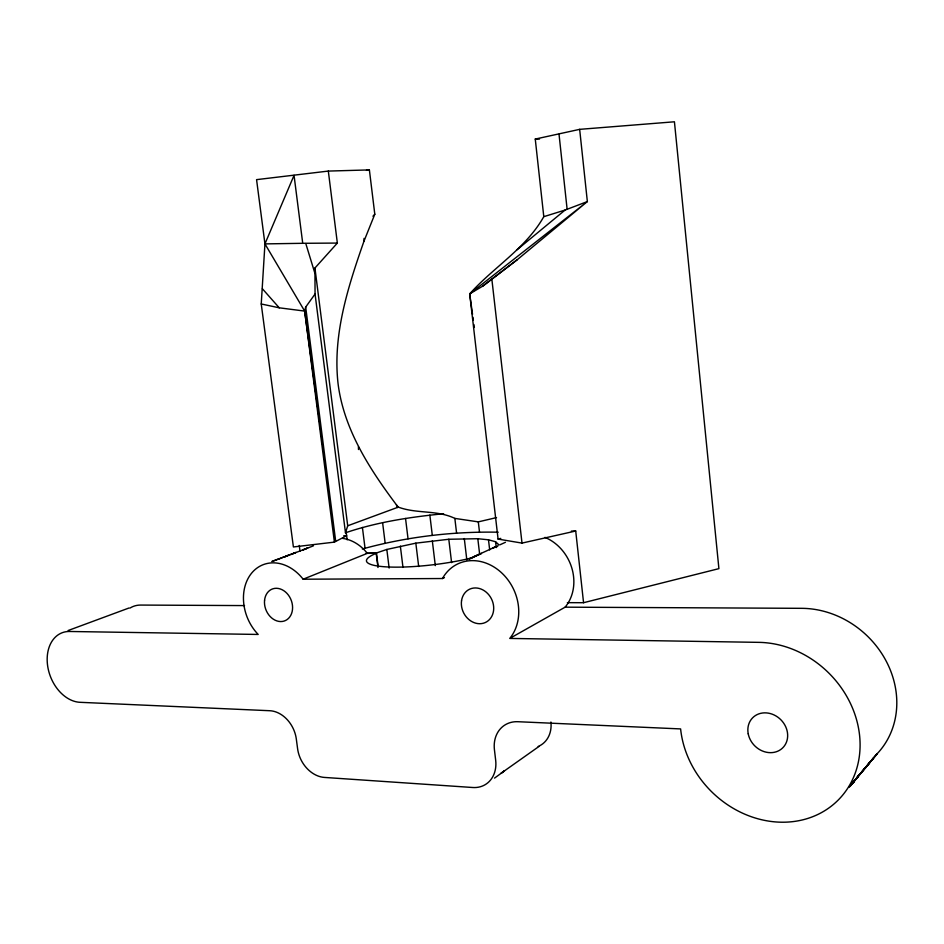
<?xml version="1.0" encoding="UTF-8"?>
<svg xmlns="http://www.w3.org/2000/svg" width="944" height="944" viewBox="0 0 944 944"><rect width="100%" height="100%" fill="white"/><g stroke="black" fill="none" stroke-linecap="round" stroke-linejoin="round"><path stroke-width="1.42" d="M496.52 517.607L478.301 521.867L454.843 518.398C437.308 509.831 416.67 513.961 398.321 507.117L396.421 504.816C369.552 468.979 343.97 429.508 338.117 384.114C332.418 335.096 347.982 286.964 363.936 241.31L364.054 238.395M443.609 513.748C410.699 516.982 377.671 521.938 346.236 532.534L346.625 535.732L334.412 542.116L293.395 546.965L261.24 303.98L264.945 243.894L256.567 179.643L328.323 171.076L369.387 169.908L374.803 214.229L363.936 241.31M334.412 542.116L304.652 311.083L305.679 307.095L315.06 294.021L314.93 268.025L337.35 243.068L328.323 171.076M346.236 532.534L345.492 532.888L347.711 525.784L314.93 268.025M305.679 307.095L335.639 540.888L304.652 311.083L264.945 243.894L294.044 175.348L302.729 243.304L337.35 243.068M497.429 546.647L498.491 544.452L495.576 541.75L488.496 539.803L477.817 538.717L448.801 539.26L415.832 543.154L386.828 549.455L376.16 553.066L366.119 553.208M583.557 602.709L718.903 568.642L674.429 121.788L579.663 129.352L587.357 201.579L565.067 210.064L543.791 216.672C525.796 248.532 493.57 267.164 469.699 293.879L498.078 539.083L522.008 543.095L575.722 531.012L583.557 602.709L567.379 602.661M850.143 786.199L858.367 776.133L849.718 786.647L862.261 771.484M861.943 772.109L857.034 777.561L869.884 762.386M865.648 767.366L873.613 757.938L861.766 771.98M866.096 766.906L853.128 782.222L877.283 753.56L868.421 763.967L876.705 754.492M864.68 768.44L869.53 763.047M861.86 771.885L865.766 767.543L865.294 768.05M372.939 216.235L374.803 214.229M469.699 293.879L482.691 286.162L517.336 259.635L587.357 201.579L469.699 293.879L472.531 314.328M517.029 249.771L565.067 210.064M482.691 286.162L517.336 259.635M494.526 778.116L504.45 770.894L501.193 773.136M538.93 746.492L501.323 773.089M510.692 637.896L565.114 607.169L801.727 608.325A89.633 79.119 42.5 0 1 886.569 661.85A89.633 79.119 42.5 0 1 876.929 753.996M469.416 559.131L481.464 553.432L468.979 558.824M473.168 557.054L475.068 556.063M499.671 544.912L505.441 542.293M476.047 555.662L496.379 546.458L492.272 548.311L494.503 547.308M442.453 578.53A46.433 39.211 63.4 0 1 500.816 572.099A46.433 39.211 63.4 0 1 509.76 638.427L758.858 642.357A96.076 83.402 44.9 0 1 859.465 734.338A96.076 83.402 44.9 0 1 780.074 822.177A96.076 83.402 44.9 0 1 680.612 728.921L517.843 721.712A30.987 25.571 56.8 0 0 494.432 749.76L495.671 760.25A30.338 24.65 58.5 0 1 472.791 787.508L324.465 777.431A28.603 22.29 62.9 0 1 297.608 748.757L296.31 738.987A28.096 21.606 64.3 0 0 269.795 710.726L80.075 702.312A36.533 26.479 69.3 0 1 47.672 666.086A36.533 26.479 69.3 0 1 69.502 631.477L258.184 634.451A43.094 34.078 68.2 0 1 251.517 573.268A43.094 34.078 68.2 0 1 303.142 579.215L442.453 578.53L444.423 577.622M307.697 547.968L302.611 550.081L313.467 545.797M295.979 552.37L290.811 554.517L307.06 548.24M290.02 554.612L284.817 556.771L295.283 552.665M272.627 561.35L289.312 554.907M277.914 559.155L271.742 561.479M278.751 559.049L284.002 556.877M303.142 579.215L367.322 553.349L376.467 553.219A66.694 11.835 -6.9 0 0 387.724 566.955A66.694 11.835 -6.9 0 0 472.024 557.845M128.986 608.007L68.11 630.533M347.711 525.784L398.321 507.117M362.331 548.995C406.439 536.841 452.471 531.366 498.208 532.204M498.078 539.083L500.745 538.399M543.791 216.672L535.26 139.063L579.663 129.352M366.473 170.357L369.387 169.908M343.687 535.791L346.625 535.732L347.156 539.815M571.344 531.094L575.722 531.012M264.945 243.894L302.729 243.304M535.26 139.063L539.52 139.075M244.52 605.588L140.632 605.069A34.574 25.877 69.1 0 0 130.024 608.054M261.24 303.98L279.247 307.815L304.652 311.083M262.397 288.77L279.247 307.815M396.421 504.816L397.412 507.565M305.797 243.564L314.977 273.548M472.932 317.243L473.333 320.169M473.935 324.547L474.348 327.462M299.248 545.443L300.015 551.225M362.413 527.436L365.021 548.11M315.06 294.021L345.492 532.888M386.828 549.455L389.14 568.052M382.603 522.657L385.152 543.154M376.467 553.219L378.131 566.506M376.16 553.066L377.966 567.486M405.542 518.457L408.044 538.847M400.35 546.08L402.982 567.427M429.85 515.082L432.317 535.437M432.317 540.829L435.314 565.633M415.832 543.154L418.688 566.518M448.801 539.26L451.598 562.636M477.817 538.717L479.67 554.47M464.295 538.54L466.82 559.898M454.843 518.398L456.589 533.112M495.576 541.75L496.261 547.579M488.496 539.803L489.676 549.915M478.301 521.867L479.493 532.015M491.824 278.928L522.008 543.095M559.025 134.26L567.108 209.084M358.437 446.689L358.472 449.509M544.995 537.372A43.542 37.618 62.7 0 1 565.114 607.169M550.907 722.018A28.485 23.718 57.5 0 1 538.186 746.468M342.648 538.399A40.58 32.969 68 0 1 367.322 553.349M853.695 781.892L849.163 786.954L854.131 781.443L853.695 781.892M748.226 733.842A21.264 18.455 45 0 0 780.877 749.43A21.264 18.455 45 0 0 774.163 714.997A21.264 18.455 45 0 0 748.226 733.842M264.568 600.242A17.098 13.523 68.2 0 0 284.014 621.093A17.098 13.523 68.2 0 0 287 593.422A17.098 13.523 68.2 0 0 264.568 600.242M461.533 600.797A18.42 15.564 63.4 0 0 483.422 623.217A18.42 15.564 63.4 0 0 487.623 593.481A18.42 15.564 63.4 0 0 461.533 600.797"/></g></svg>
